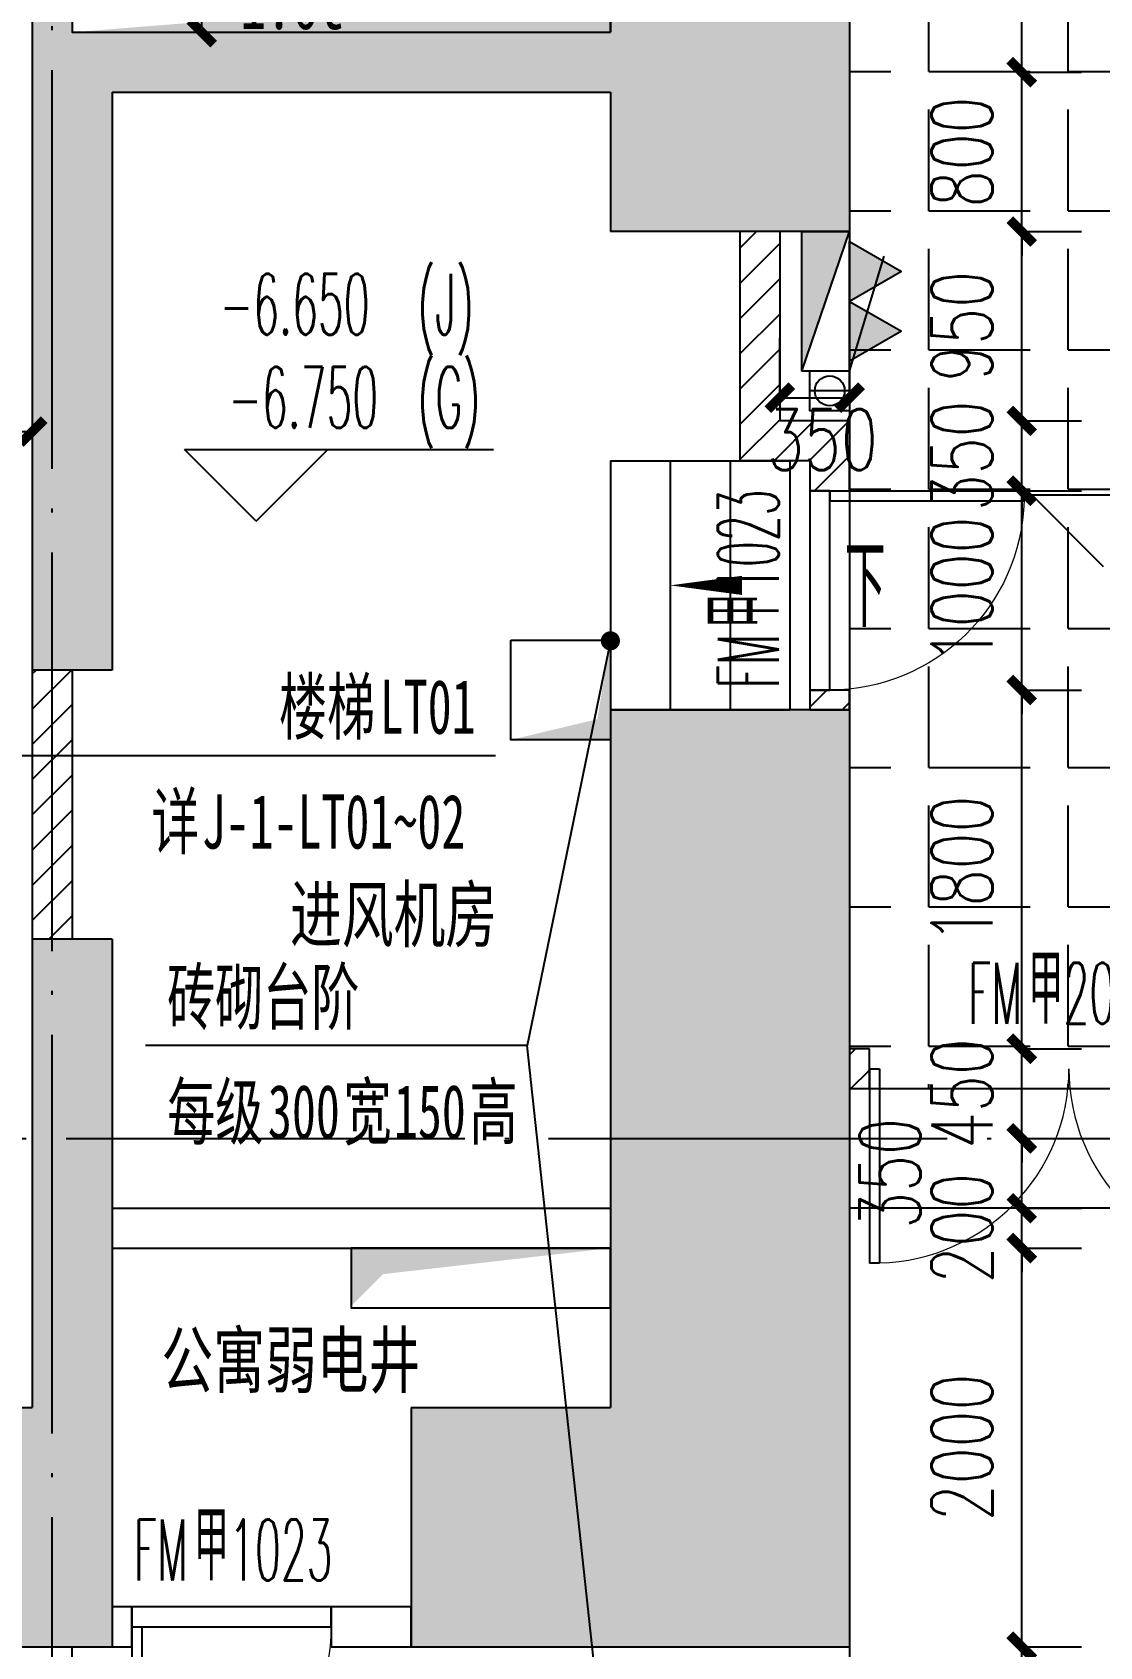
# Model space of a CAD drawing. Header units: millimetres. Extents: x 12325263 to 13848842, y -1463133 to 573208.
# Drawn here: x 12571297 to 12576651, y -876837 to -868737 of the extents above; entities that cross this region are included whole.
import ezdxf
from ezdxf.xclip import XClip

# ---------------------------------------------------------------- set-up
doc = ezdxf.new("R2010")
doc.units = ezdxf.units.MM
doc.header["$LTSCALE"] = 1000
doc.header["$XCLIPFRAME"] = 0
doc.linetypes.add('DOTE', pattern=[2.42, 2, -0.2, 0.02, -0.2])
for name, color, linetype in [('#s-灭火器', 20, 'Continuous'), ('A-ANNO-DIMS', 83, 'Continuous'), ('A-ANNO-ELEV', 3, 'Continuous'), ('A-ANNO-IDEN', 2, 'Continuous'), ('A-ANNO-TEXT', 7, 'Continuous'), ('A-AXIS', 16, 'DOTE'), ('A-FLOR-EVTR', 2, 'Continuous'), ('A-WALL', 5, 'Continuous'), ('A-WALL-PATT', 8, 'Continuous'), ('A_WALL(防火墙)', 151, 'Continuous'), ('AXIS', 3, 'Continuous'), ('DIM_SYMB', 3, 'Continuous'), ('DOOR_FIRE', 1, 'Continuous'), ('DOOR_FIRE_TEXT', 7, 'Continuous'), ('EQUIP_消火栓', 7, 'Continuous'), ('PUB_DIM', 83, 'Continuous'), ('PUB_TEXT', 7, 'Continuous'), ('STAIR', 2, 'Continuous'), ('VPIPE-消防高', 3, 'Continuous'), ('WALL', 5, 'Continuous'), ('WALL-SHATCH', 8, 'Continuous'), ('建筑-楼板开洞', 251, 'Continuous'), ('水条件', 1, 'Continuous')]:
    doc.layers.add(name, color=color, linetype=linetype)
doc.styles.add('_TCH_DIM', font='SIMPLEX.shx', dxfattribs={"width": 0.7, "bigfont": 'GBCBIG.shx'})
doc.styles.add('_TCH_DIM_T3', font='SIMPLEX.shx', dxfattribs={"width": 0.705882, "bigfont": 'GBCBIG.shx'})
doc.styles.add('_TCH_WINDOW', font='SIMPLEX', dxfattribs={"width": 0.7, "height": 3.5, "bigfont": 'GBCBIG'})
doc.styles.add('TITXV', font='', dxfattribs={"width": 0.7})
doc.styles.add('宋体', font='', dxfattribs={"width": 0.65})
doc.styles.get('TITXV').set_extended_font_data('SimSun')
doc.styles.get('宋体').set_extended_font_data('SimSun')
doc.dimstyles.new('_TCH_ARCH&&120', dxfattribs={"dimtxt": 306, "dimasz": 120, "dimexe": 300, "dimexo": 360, "dimgap": 147, "dimtad": 1, "dimdec": 0, "dimzin": 0, "dimdsep": 46, "dimtxsty": '_TCH_DIM_T3', "dimblk": 'ARCHTICK', "dimcen": 0.09, "dimclrt": 7, "dimazin": 2, "dimtfac": 1, "dimtdec": 0, "dimtix": 1, "dimtmove": 2, "dimatfit": 3, "dimfxl": 1, "dimfxlon": 1, "dimtolj": 1, "dimtzin": 0, "dimarcsym": 0})
pattern_1 = [(45, (0, 89.76), (-88.388383, 88.388383), [])]

# ---------------------------------------------------------------- blocks, each defined once
blk = doc.blocks.new('adgshg13-A$C7F010FC0')
at = {"layer": 'WALL-SHATCH'}
h = blk.add_hatch(color=256, dxfattribs=at)
h.dxf.hatch_style = 1
h.paths.add_polyline_path([(-60384.2, -16880.9), (-763.2, 197.5), (12587.6, -13153.3), (12587.6, -157996), (-162964.9, -188820.4), (-171262.4, -180522.9), (-171262.4, -31310.9), (-150707.2, -10755.7), (-131860.1, -7980.9), (-99162.4, -7980.9), (-99162.4, -4980.9), (-76620.4, -4980.9), (-70107.7, -16880.9)], flags=16)
h.paths.add_polyline_path([(-60091.2, -16380.9), (-646.9, 646.9), (12987.6, -12987.6), (12987.6, -158331.9), (-163100.6, -189250.4), (-171662.4, -180688.6), (-171662.4, -31145.2), (-150777.9, -10260.7), (-131896.7, -7480.9), (-99562.4, -7480.9), (-99562.4, -4580.9), (-76365.6, -4580.9), (-69907.5, -16380.9)])
blk = doc.blocks.new('A$C4C7A72D3')
at = {"layer": 'WALL', "color": 1}
blk.add_blockref('adgshg13-A$C7F010FC0', (210433, 205503.6), dxfattribs=at)
blk = doc.blocks.new('qlzw')
at = {"layer": 'A-AXIS'}
for p, q in [((12437966.8, 979489.8), (12437966.8, 1082089.8)), ((12411416.8, 1007589.8), (12486866.8, 1007589.8))]:
    blk.add_line(p, q, dxfattribs=at)
blk = doc.blocks.new('asdfdsfds')
at = {"layer": 'A-WALL-PATT'}
for points in [[(-30100, 20550), (-30100, 17150), (-29700, 17050), (-28900, 17150), (-28900, 20550)], [(-33000, 17850), (-33000, 17150), (-32800, 17050), (-32800, 17850)], [(-32800, 17050), (-33000, 17150), (-33000, 13950), (-32600, 13950), (-32600, 16850)], [(-32800, 17050), (-32600, 16850), (-30100, 16850), (-29700, 17050), (-30100, 17150), (-32800, 17150)], [(-29700, 17050), (-30100, 16850), (-30100, 16150), (-28900, 16150), (-28900, 17150)], [(-30100, 13750), (-30100, 10250), (-28900, 9050), (-28900, 13750)], [(-33000, 12600), (-33000, 10250), (-32600, 9050), (-32600, 12600)], [(-35800, 10250), (-37000, 9050), (-32600, 9050), (-33000, 10250)], [(-31100, 9050), (-28900, 9050), (-30100, 10250), (-31100, 10250)]]:
    blk.add_hatch(color=256, dxfattribs=at).paths.add_polyline_path(points)
at = {"layer": 'A-WALL'}
for p, q in [((-30100, 20550), (-30100, 17150)), ((-28900, 20550), (-28900, 17150)), ((-33000, 17850), (-33000, 17150)), ((-32800, 17850), (-32800, 17150)), ((-33000, 17150), (-33000, 13950)), ((-32800, 17150), (-30100, 17150)), ((-28900, 17150), (-28900, 16150)), ((-32600, 16850), (-30100, 16850)), ((-32600, 16850), (-32600, 13950)), ((-30100, 16850), (-30100, 16150)), ((-28900, 16150), (-30100, 16150)), ((-32600, 13950), (-33000, 13950)), ((-30100, 13750), (-30100, 10250)), ((-28900, 13750), (-30100, 13750)), ((-28900, 13750), (-28900, 9050)), ((-33000, 12600), (-33000, 10250)), ((-32600, 12600), (-33000, 12600)), ((-32600, 12600), (-32600, 9050)), ((-35800, 10250), (-33000, 10250)), ((-31100, 10250), (-30100, 10250)), ((-31100, 10250), (-31100, 9050)), ((-37000, 9050), (-32600, 9050)), ((-31100, 9050), (-28900, 9050))]:
    blk.add_line(p, q, dxfattribs=at)
blk = doc.blocks.new('A$C2B363606')
at = {"layer": '建筑-楼板开洞'}
h = blk.add_hatch(color=256, dxfattribs=at)
h.dxf.hatch_style = 1
h.paths.add_polyline_path([(300, 0), (300, 1300), (10.3, 1300), (169.1, 1141.5)])
blk.add_lwpolyline([(300, 0), (300, 1300), (0, 1300), (0, 0)], close=True, dxfattribs=at)
blk = doc.blocks.new('_ArchTick')
at = {"color": 0, "linetype": 'ByBlock', "const_width": 0.4}
blk.add_lwpolyline([(-0.5, -0.5), (0.5, 0.5)], dxfattribs=at)
blk = doc.blocks.new('*D5329')
at = {"layer": 'A-ANNO-DIMS', "color": 0, "lineweight": -2, "transparency": 16777216}
for p, q in [((311.5, 375), (612.5, 375)), ((312.5, -2325), (312.5, 375)), ((311.5, -2325), (612.5, -2325))]:
    blk.add_line(p, q, dxfattribs=at)
at = {"layer": 'Defpoints', "color": 0, "transparency": 16777216}
for p in [(-337.5, 375), (312.5, 375), (-337.5, -2325)]:
    blk.add_point(p, dxfattribs=at)
at = {"layer": 'A-ANNO-DIMS', "color": 0, "lineweight": -2, "transparency": 16777216, "xscale": 120, "yscale": 120, "zscale": 120}
for p, rotation in [((312.5, 375), 90), ((312.5, -2325), 270)]:
    blk.add_blockref('_ArchTick', p, dxfattribs=dict(at, rotation=rotation))
at = {"layer": 'A-ANNO-DIMS', "color": 7, "transparency": 16777216, "insert": (12.5, -975), "char_height": 306, "attachment_point": 5, "rotation": 90, "style": '_TCH_DIM_T3'}
blk.add_mtext('\\A1;2700', dxfattribs=at)
blk = doc.blocks.new('*D5330')
at = {"layer": 'A-ANNO-DIMS', "color": 0, "lineweight": -2, "transparency": 16777216}
for p, q in [((312.5, -2325), (312.5, -2205)), ((311.5, -2325), (612.5, -2325)), ((312.5, -2525), (312.5, -2325)), ((311.5, -2525), (612.5, -2525)), ((312.5, -2525), (312.5, -2645))]:
    blk.add_line(p, q, dxfattribs=at)
at = {"layer": 'Defpoints', "color": 0, "transparency": 16777216}
for p in [(-337.5, -2325), (312.5, -2325), (-337.5, -2525)]:
    blk.add_point(p, dxfattribs=at)
at = {"layer": 'A-ANNO-DIMS', "color": 0, "lineweight": -2, "transparency": 16777216, "xscale": 120, "yscale": 120, "zscale": 120}
for p, rotation in [((312.5, -2325), 270), ((312.5, -2525), 90)]:
    blk.add_blockref('_ArchTick', p, dxfattribs=dict(at, rotation=rotation))
at = {"layer": 'A-ANNO-DIMS', "color": 7, "transparency": 16777216, "insert": (12.5, -2425), "char_height": 306, "attachment_point": 5, "rotation": 90, "style": '_TCH_DIM_T3'}
blk.add_mtext('\\A1;200', dxfattribs=at)
blk = doc.blocks.new('*D5331')
at = {"layer": 'A-ANNO-DIMS', "color": 0, "lineweight": -2, "transparency": 16777216}
for p, q in [((311.5, -2525), (612.5, -2525)), ((312.5, -5225), (312.5, -2525)), ((311.5, -5225), (612.5, -5225))]:
    blk.add_line(p, q, dxfattribs=at)
at = {"layer": 'Defpoints', "color": 0, "transparency": 16777216}
for p in [(-337.5, -2525), (312.5, -2525), (-337.5, -5225)]:
    blk.add_point(p, dxfattribs=at)
at = {"layer": 'A-ANNO-DIMS', "color": 0, "lineweight": -2, "transparency": 16777216, "xscale": 120, "yscale": 120, "zscale": 120}
for p, rotation in [((312.5, -2525), 90), ((312.5, -5225), 270)]:
    blk.add_blockref('_ArchTick', p, dxfattribs=dict(at, rotation=rotation))
at = {"layer": 'A-ANNO-DIMS', "color": 7, "transparency": 16777216, "insert": (12.5, -3875), "char_height": 306, "attachment_point": 5, "rotation": 90, "style": '_TCH_DIM_T3'}
blk.add_mtext('\\A1;2700', dxfattribs=at)
blk = doc.blocks.new('*D5332')
at = {"layer": 'A-ANNO-DIMS', "color": 0, "lineweight": -2, "transparency": 16777216}
for p, q in [((-337.5, -2783.2), (-337.5, -3084.2)), ((-337.5, -2784.2), (2362.5, -2784.2)), ((2362.5, -2783.2), (2362.5, -3084.2))]:
    blk.add_line(p, q, dxfattribs=at)
at = {"layer": 'Defpoints', "color": 0, "transparency": 16777216}
for p in [(-337.5, -2325), (2362.5, -2325), (2362.5, -2784.2)]:
    blk.add_point(p, dxfattribs=at)
at = {"layer": 'A-ANNO-DIMS', "color": 0, "lineweight": -2, "transparency": 16777216, "xscale": 120, "yscale": 120, "zscale": 120, "rotation": 180}
blk.add_blockref('_ArchTick', (-337.5, -2784.2), dxfattribs=at)
at = {"layer": 'A-ANNO-DIMS', "color": 0, "lineweight": -2, "transparency": 16777216, "xscale": 120, "yscale": 120, "zscale": 120}
blk.add_blockref('_ArchTick', (2362.5, -2784.2), dxfattribs=at)
at = {"layer": 'A-ANNO-DIMS', "color": 7, "transparency": 16777216, "insert": (1012.5, -2484.2), "char_height": 306, "attachment_point": 5, "style": '_TCH_DIM_T3'}
blk.add_mtext('\\A1;2700', dxfattribs=at)
blk = doc.blocks.new('管位')
at = {"layer": '水条件'}
blk.add_line((12573126, 675360.4), (12573126, 675160.4), dxfattribs=at)
blk.add_lwpolyline([(12573026, 675360.4), (12573226, 675360.4), (12573226, 675160.4), (12573026, 675160.4)], close=True, dxfattribs=at)
blk = doc.blocks.new('灭火器')
at = {"layer": '#s-灭火器', "ltscale": 1000}
for points in [[(292444.1, 59706.6), (292144.1, 59706.6), (292294.1, 59446.8)], [(292744.1, 59706.6), (292444.1, 59706.6), (292594.1, 59446.8)]]:
    blk.add_hatch(color=256, dxfattribs=at).paths.add_polyline_path(points)
for points in [[(292294.1, 59446.8), (292444.1, 59706.6), (292144.1, 59706.6)], [(292594.1, 59446.8), (292744.1, 59706.6), (292444.1, 59706.6)]]:
    blk.add_lwpolyline(points, close=True, dxfattribs=at)
blk = doc.blocks.new('$TWTSYS$00000508')
for p, q in [((-0.5, 0.5), (0.324, 1.224)), ((-0.5, 0.5), (-0.5, -0.5)), ((-0.5, -0.5), (0.5, 0.5)), ((0.5, 0.5), (-0.5, 0.5)), ((0.5, -0.5), (0.5, 0.5)), ((-0.5, -0.5), (0.5, -0.5))]:
    blk.add_line(p, q)
blk.add_solid([(0.5, -0.5), (0.5, 0.5), (-0.5, -0.5)])
blk = doc.blocks.new('消火栓')
at = {"layer": '#s-灭火器', "rotation": 180.0000000000001}
blk.add_blockref('灭火器', (12864422.1, 734931.8), dxfattribs=at)
at = {"layer": 'EQUIP_消火栓', "xscale": 700, "yscale": 240, "zscale": 700}
blk.add_blockref('$TWTSYS$00000508', (12571977.9, 675105.2), dxfattribs=at)
blk = doc.blocks.new('asdfasfasdfsdf')
at = {"layer": 'VPIPE-消防高'}
blk.add_circle((6700, -1898.8), 75, dxfattribs=at)
at = {"xscale": -1, "rotation": 270}
blk.add_blockref('消火栓', (-668425.2, -12573427.9), dxfattribs=at)
at = {"layer": '水条件', "rotation": 270}
blk.add_blockref('管位', (-668560.4, 12571227.2), dxfattribs=at)
blk = doc.blocks.new('A$C28B03A54')
at = {"layer": '建筑-楼板开洞'}
h = blk.add_hatch(color=256, dxfattribs=at)
h.dxf.hatch_style = 1
h.paths.add_polyline_path([(5700, 3850), (5700, 3350), (5200, 3350), (5634.4, 3453.6)])
blk.add_lwpolyline([(5200, 3850), (5700, 3850), (5700, 3350), (5200, 3350)], close=True, dxfattribs=at)
blk = doc.blocks.new('*D4073')
at = {"layer": 'A-ANNO-DIMS', "color": 0, "lineweight": -2, "transparency": 16777216}
for p, q in [((12575046.8, -870571), (12575046.8, -870270)), ((12575396.8, -870571), (12575396.8, -870270)), ((12575046.8, -870570), (12575396.8, -870570))]:
    blk.add_line(p, q, dxfattribs=at)
at = {"layer": 'Defpoints', "color": 0, "transparency": 16777216}
for p in [(12575396.8, -870570), (12575046.8, -871036.8), (12575396.8, -871036.8)]:
    blk.add_point(p, dxfattribs=at)
at = {"layer": 'A-ANNO-DIMS', "color": 0, "lineweight": -2, "transparency": 16777216, "xscale": 120, "yscale": 120, "zscale": 120, "rotation": 180}
blk.add_blockref('_ArchTick', (12575046.8, -870570), dxfattribs=at)
at = {"layer": 'A-ANNO-DIMS', "color": 0, "lineweight": -2, "transparency": 16777216, "xscale": 120, "yscale": 120, "zscale": 120}
blk.add_blockref('_ArchTick', (12575396.8, -870570), dxfattribs=at)
at = {"layer": 'A-ANNO-DIMS', "color": 7, "transparency": 16777216, "insert": (12575260, -870780), "char_height": 306, "attachment_point": 5, "style": '_TCH_DIM_T3'}
blk.add_mtext('\\A1;350', dxfattribs=at)
blk = doc.blocks.new('*D4143')
at = {"layer": 'A-ANNO-DIMS', "color": 0, "lineweight": -2, "transparency": 16777216}
for p, q in [((12569846.8, -870739), (12569846.8, -871040)), ((12569846.8, -870740), (12571296.8, -870740)), ((12571296.8, -870739), (12571296.8, -871040))]:
    blk.add_line(p, q, dxfattribs=at)
at = {"layer": 'Defpoints', "color": 0, "transparency": 16777216}
for p in [(12569846.8, -870036.8), (12571296.8, -870036.8), (12571296.8, -870740)]:
    blk.add_point(p, dxfattribs=at)
at = {"layer": 'A-ANNO-DIMS', "color": 0, "lineweight": -2, "transparency": 16777216, "xscale": 120, "yscale": 120, "zscale": 120, "rotation": 180}
blk.add_blockref('_ArchTick', (12569846.8, -870740), dxfattribs=at)
at = {"layer": 'A-ANNO-DIMS', "color": 0, "lineweight": -2, "transparency": 16777216, "xscale": 120, "yscale": 120, "zscale": 120}
blk.add_blockref('_ArchTick', (12571296.8, -870740), dxfattribs=at)
at = {"layer": 'A-ANNO-DIMS', "color": 7, "transparency": 16777216, "insert": (12570571.8, -870440), "char_height": 306, "attachment_point": 5, "style": '_TCH_DIM_T3'}
blk.add_mtext('\\A1;1450', dxfattribs=at)
blk = doc.blocks.new('*D4528')
at = {"layer": 'Defpoints', "color": 0, "transparency": 16777216}
for p in [(12575396.8, -867686.8), (12576260, -867686.8), (12575396.8, -868936.8)]:
    blk.add_point(p, dxfattribs=at)
at = {"layer": 'PUB_DIM', "color": 0, "lineweight": -2, "transparency": 16777216}
for p, q in [((12576259, -867686.8), (12576560, -867686.8)), ((12576260, -868936.8), (12576260, -867686.8)), ((12576259, -868936.8), (12576560, -868936.8))]:
    blk.add_line(p, q, dxfattribs=at)
at = {"layer": 'PUB_DIM', "color": 0, "lineweight": -2, "transparency": 16777216, "xscale": 120, "yscale": 120, "zscale": 120}
for p, rotation in [((12576260, -867686.8), 90), ((12576260, -868936.8), 270)]:
    blk.add_blockref('_ArchTick', p, dxfattribs=dict(at, rotation=rotation))
at = {"layer": 'PUB_DIM', "color": 7, "transparency": 16777216, "insert": (12575960, -868311.8), "char_height": 306, "attachment_point": 5, "rotation": 90, "style": '_TCH_DIM_T3'}
blk.add_mtext('\\A1;1250', dxfattribs=at)
blk = doc.blocks.new('*D4529')
at = {"layer": 'Defpoints', "color": 0, "transparency": 16777216}
for p in [(12575396.8, -868936.8), (12576260, -868936.8), (12575396.8, -869736.8)]:
    blk.add_point(p, dxfattribs=at)
at = {"layer": 'PUB_DIM', "color": 0, "lineweight": -2, "transparency": 16777216}
for p, q in [((12576260, -868936.8), (12576260, -868816.8)), ((12576259, -868936.8), (12576560, -868936.8)), ((12576260, -869736.8), (12576260, -868936.8)), ((12576259, -869736.8), (12576560, -869736.8)), ((12576260, -869736.8), (12576260, -869856.8))]:
    blk.add_line(p, q, dxfattribs=at)
at = {"layer": 'PUB_DIM', "color": 0, "lineweight": -2, "transparency": 16777216, "xscale": 120, "yscale": 120, "zscale": 120}
for p, rotation in [((12576260, -868936.8), 270), ((12576260, -869736.8), 90)]:
    blk.add_blockref('_ArchTick', p, dxfattribs=dict(at, rotation=rotation))
at = {"layer": 'PUB_DIM', "color": 7, "transparency": 16777216, "insert": (12575960, -869336.8), "char_height": 306, "attachment_point": 5, "rotation": 90, "style": '_TCH_DIM_T3'}
blk.add_mtext('\\A1;800', dxfattribs=at)
blk = doc.blocks.new('*D4530')
at = {"layer": 'Defpoints', "color": 0, "transparency": 16777216}
for p in [(12575396.8, -869736.8), (12576260, -869736.8), (12575396.8, -870686.8)]:
    blk.add_point(p, dxfattribs=at)
at = {"layer": 'PUB_DIM', "color": 0, "lineweight": -2, "transparency": 16777216}
for p, q in [((12576259, -869736.8), (12576560, -869736.8)), ((12576260, -870686.8), (12576260, -869736.8)), ((12576259, -870686.8), (12576560, -870686.8))]:
    blk.add_line(p, q, dxfattribs=at)
at = {"layer": 'PUB_DIM', "color": 0, "lineweight": -2, "transparency": 16777216, "xscale": 120, "yscale": 120, "zscale": 120}
for p, rotation in [((12576260, -869736.8), 90), ((12576260, -870686.8), 270)]:
    blk.add_blockref('_ArchTick', p, dxfattribs=dict(at, rotation=rotation))
at = {"layer": 'PUB_DIM', "color": 7, "transparency": 16777216, "insert": (12575960, -870211.8), "char_height": 306, "attachment_point": 5, "rotation": 90, "style": '_TCH_DIM_T3'}
blk.add_mtext('\\A1;950', dxfattribs=at)
blk = doc.blocks.new('*D4531')
at = {"layer": 'Defpoints', "color": 0, "transparency": 16777216}
for p in [(12575396.8, -870686.8), (12576260, -870686.8), (12575396.8, -871036.8)]:
    blk.add_point(p, dxfattribs=at)
at = {"layer": 'PUB_DIM', "color": 0, "lineweight": -2, "transparency": 16777216}
for p, q in [((12576260, -870686.8), (12576260, -870566.8)), ((12576259, -870686.8), (12576560, -870686.8)), ((12576260, -871036.8), (12576260, -870686.8)), ((12576259, -871036.8), (12576560, -871036.8)), ((12576260, -871036.8), (12576260, -871156.8))]:
    blk.add_line(p, q, dxfattribs=at)
at = {"layer": 'PUB_DIM', "color": 0, "lineweight": -2, "transparency": 16777216, "xscale": 120, "yscale": 120, "zscale": 120}
for p, rotation in [((12576260, -870686.8), 270), ((12576260, -871036.8), 90)]:
    blk.add_blockref('_ArchTick', p, dxfattribs=dict(at, rotation=rotation))
at = {"layer": 'PUB_DIM', "color": 7, "transparency": 16777216, "insert": (12575960, -870861.8), "char_height": 306, "attachment_point": 5, "rotation": 90, "style": '_TCH_DIM_T3'}
blk.add_mtext('\\A1;350', dxfattribs=at)
blk = doc.blocks.new('*D4532')
at = {"layer": 'Defpoints', "color": 0, "transparency": 16777216}
for p in [(12575396.8, -871036.8), (12576260, -871036.8), (12575396.8, -872036.8)]:
    blk.add_point(p, dxfattribs=at)
at = {"layer": 'PUB_DIM', "color": 0, "lineweight": -2, "transparency": 16777216}
for p, q in [((12576260, -871036.8), (12576260, -870916.8)), ((12576259, -871036.8), (12576560, -871036.8)), ((12576260, -872036.8), (12576260, -871036.8)), ((12576259, -872036.8), (12576560, -872036.8)), ((12576260, -872036.8), (12576260, -872156.8))]:
    blk.add_line(p, q, dxfattribs=at)
at = {"layer": 'PUB_DIM', "color": 0, "lineweight": -2, "transparency": 16777216, "xscale": 120, "yscale": 120, "zscale": 120}
for p, rotation in [((12576260, -871036.8), 270), ((12576260, -872036.8), 90)]:
    blk.add_blockref('_ArchTick', p, dxfattribs=dict(at, rotation=rotation))
at = {"layer": 'PUB_DIM', "color": 7, "transparency": 16777216, "insert": (12575960, -871536.8), "char_height": 306, "attachment_point": 5, "rotation": 90, "style": '_TCH_DIM_T3'}
blk.add_mtext('\\A1;1000', dxfattribs=at)
blk = doc.blocks.new('*D4533')
at = {"layer": 'Defpoints', "color": 0, "transparency": 16777216}
for p in [(12575396.8, -872036.8), (12576260, -872036.8), (12575396.8, -873836.8)]:
    blk.add_point(p, dxfattribs=at)
at = {"layer": 'PUB_DIM', "color": 0, "lineweight": -2, "transparency": 16777216}
for p, q in [((12576259, -872036.8), (12576560, -872036.8)), ((12576260, -873836.8), (12576260, -872036.8)), ((12576259, -873836.8), (12576560, -873836.8))]:
    blk.add_line(p, q, dxfattribs=at)
at = {"layer": 'PUB_DIM', "color": 0, "lineweight": -2, "transparency": 16777216, "xscale": 120, "yscale": 120, "zscale": 120}
for p, rotation in [((12576260, -872036.8), 90), ((12576260, -873836.8), 270)]:
    blk.add_blockref('_ArchTick', p, dxfattribs=dict(at, rotation=rotation))
at = {"layer": 'PUB_DIM', "color": 7, "transparency": 16777216, "insert": (12575960, -872936.8), "char_height": 306, "attachment_point": 5, "rotation": 90, "style": '_TCH_DIM_T3'}
blk.add_mtext('\\A1;1800', dxfattribs=at)
blk = doc.blocks.new('*D4534')
at = {"layer": 'Defpoints', "color": 0, "transparency": 16777216}
for p in [(12575396.8, -873836.8), (12576260, -873836.8), (12575396.8, -874286.8)]:
    blk.add_point(p, dxfattribs=at)
at = {"layer": 'PUB_DIM', "color": 0, "lineweight": -2, "transparency": 16777216}
for p, q in [((12576260, -873836.8), (12576260, -873716.8)), ((12576259, -873836.8), (12576560, -873836.8)), ((12576260, -874286.8), (12576260, -873836.8)), ((12576259, -874286.8), (12576560, -874286.8)), ((12576260, -874286.8), (12576260, -874406.8))]:
    blk.add_line(p, q, dxfattribs=at)
at = {"layer": 'PUB_DIM', "color": 0, "lineweight": -2, "transparency": 16777216, "xscale": 120, "yscale": 120, "zscale": 120}
for p, rotation in [((12576260, -873836.8), 270), ((12576260, -874286.8), 90)]:
    blk.add_blockref('_ArchTick', p, dxfattribs=dict(at, rotation=rotation))
at = {"layer": 'PUB_DIM', "color": 7, "transparency": 16777216, "insert": (12575960, -874061.8), "char_height": 306, "attachment_point": 5, "rotation": 90, "style": '_TCH_DIM_T3'}
blk.add_mtext('\\A1;450', dxfattribs=at)
blk = doc.blocks.new('*D4535')
at = {"layer": 'Defpoints', "color": 0, "transparency": 16777216}
for p in [(12575396.8, -874286.8), (12576260, -874286.8), (12575396.8, -874636.8)]:
    blk.add_point(p, dxfattribs=at)
at = {"layer": 'PUB_DIM', "color": 0, "lineweight": -2, "transparency": 16777216}
for p, q in [((12576259, -874286.8), (12576560, -874286.8)), ((12576260, -874636.8), (12576260, -874286.8)), ((12576259, -874636.8), (12576560, -874636.8))]:
    blk.add_line(p, q, dxfattribs=at)
at = {"layer": 'PUB_DIM', "color": 0, "lineweight": -2, "transparency": 16777216, "xscale": 120, "yscale": 120, "zscale": 120}
for p, rotation in [((12576260, -874286.8), 90), ((12576260, -874636.8), 270)]:
    blk.add_blockref('_ArchTick', p, dxfattribs=dict(at, rotation=rotation))
at = {"layer": 'PUB_DIM', "color": 7, "transparency": 16777216, "insert": (12575600, -874461.8), "char_height": 306, "attachment_point": 5, "rotation": 90, "style": '_TCH_DIM_T3'}
blk.add_mtext('\\A1;350', dxfattribs=at)
blk = doc.blocks.new('*D4536')
at = {"layer": 'Defpoints', "color": 0, "transparency": 16777216}
for p in [(12575396.8, -874636.8), (12576260, -874636.8), (12575396.8, -874836.8)]:
    blk.add_point(p, dxfattribs=at)
at = {"layer": 'PUB_DIM', "color": 0, "lineweight": -2, "transparency": 16777216}
for p, q in [((12576260, -874636.8), (12576260, -874516.8)), ((12576259, -874636.8), (12576560, -874636.8)), ((12576260, -874836.8), (12576260, -874636.8)), ((12576259, -874836.8), (12576560, -874836.8)), ((12576260, -874836.8), (12576260, -874956.8))]:
    blk.add_line(p, q, dxfattribs=at)
at = {"layer": 'PUB_DIM', "color": 0, "lineweight": -2, "transparency": 16777216, "xscale": 120, "yscale": 120, "zscale": 120}
for p, rotation in [((12576260, -874636.8), 270), ((12576260, -874836.8), 90)]:
    blk.add_blockref('_ArchTick', p, dxfattribs=dict(at, rotation=rotation))
at = {"layer": 'PUB_DIM', "color": 7, "transparency": 16777216, "insert": (12575960, -874736.8), "char_height": 306, "attachment_point": 5, "rotation": 90, "style": '_TCH_DIM_T3'}
blk.add_mtext('\\A1;200', dxfattribs=at)
blk = doc.blocks.new('*D4537')
at = {"layer": 'Defpoints', "color": 0, "transparency": 16777216}
for p in [(12575396.8, -874836.8), (12576260, -874836.8), (12575396.8, -876836.8)]:
    blk.add_point(p, dxfattribs=at)
at = {"layer": 'PUB_DIM', "color": 0, "lineweight": -2, "transparency": 16777216}
for p, q in [((12576259, -874836.8), (12576560, -874836.8)), ((12576260, -876836.8), (12576260, -874836.8)), ((12576259, -876836.8), (12576560, -876836.8))]:
    blk.add_line(p, q, dxfattribs=at)
at = {"layer": 'PUB_DIM', "color": 0, "lineweight": -2, "transparency": 16777216, "xscale": 120, "yscale": 120, "zscale": 120}
for p, rotation in [((12576260, -874836.8), 90), ((12576260, -876836.8), 270)]:
    blk.add_blockref('_ArchTick', p, dxfattribs=dict(at, rotation=rotation))
at = {"layer": 'PUB_DIM', "color": 7, "transparency": 16777216, "insert": (12575960, -875836.8), "char_height": 306, "attachment_point": 5, "rotation": 90, "style": '_TCH_DIM_T3'}
blk.add_mtext('\\A1;2000', dxfattribs=at)
blk = doc.blocks.new('*D4538')
at = {"layer": 'Defpoints', "color": 0, "transparency": 16777216}
for p in [(12575396.8, -876836.8), (12576260, -876836.8), (12575396.8, -878536.8)]:
    blk.add_point(p, dxfattribs=at)
at = {"layer": 'PUB_DIM', "color": 0, "lineweight": -2, "transparency": 16777216}
for p, q in [((12576259, -876836.8), (12576560, -876836.8)), ((12576260, -878536.8), (12576260, -876836.8)), ((12576259, -878536.8), (12576560, -878536.8))]:
    blk.add_line(p, q, dxfattribs=at)
at = {"layer": 'PUB_DIM', "color": 0, "lineweight": -2, "transparency": 16777216, "xscale": 120, "yscale": 120, "zscale": 120}
for p, rotation in [((12576260, -876836.8), 90), ((12576260, -878536.8), 270)]:
    blk.add_blockref('_ArchTick', p, dxfattribs=dict(at, rotation=rotation))
at = {"layer": 'PUB_DIM', "color": 7, "transparency": 16777216, "insert": (12575960, -877686.8), "char_height": 306, "attachment_point": 5, "rotation": 90, "style": '_TCH_DIM_T3'}
blk.add_mtext('\\A1;1700', dxfattribs=at)
blk = doc.blocks.new('$DorLib2D$00000001')
for p, q in [((0.45, 0.975), (0.5, 0.975)), ((0.45, 0), (0.45, 0.975)), ((0.5, 0), (0.5, 0.975)), ((0.5, 0), (0.45, 0))]:
    blk.add_line(p, q)
at = {"lineweight": 13}
blk.add_arc((0.475, 0), 0.975, 91.46928, 180, dxfattribs=at)
blk = doc.blocks.new('$DorLib2D$00000002')
for p, q in [((-0.5, 0), (-0.5, 0.4875)), ((-0.475, 0.4875), (-0.5, 0.4875)), ((-0.475, 0), (-0.475, 0.4875)), ((0.475, 0), (0.475, 0.4875)), ((0.475, 0.4875), (0.5, 0.4875)), ((0.5, 0), (0.5, 0.4875)), ((-0.5, 0), (-0.475, 0)), ((0.5, 0), (0.475, 0))]:
    blk.add_line(p, q)
at = {"lineweight": 13}
for centre, start, end in [((-0.4875, 0), 0, 88.5307), ((0.4875, 0), 91.4693, 180)]:
    blk.add_arc(centre, 0.4875, start, end, dxfattribs=at)
blk = doc.blocks.new('asdfadsgdsfgf')
at = {"layer": '建筑-楼板开洞'}
h = blk.add_hatch(color=256, dxfattribs=at)
h.dxf.hatch_style = 1
h.paths.add_polyline_path([(2362.5, 375), (2362.5, -2325), (-337.5, -2325), (2162.5, -2125)])
h = blk.add_hatch(color=256, dxfattribs=at)
h.dxf.hatch_style = 1
h.paths.add_polyline_path([(2362.5, -2525), (2362.5, -5225), (-337.5, -5225), (2162.5, -5025)])
at = {"layer": 'A-FLOR-EVTR'}
for p, q in [((1850, 0), (0, 0)), ((0, 0), (0, -1950)), ((1850, 0), (0, -1950)), ((0, 0), (1850, -1950)), ((1850, -1950), (1850, 0)), ((2125, -275), (1987.5, -275)), ((1987.5, -275), (1987.5, -1675)), ((2125, -1675), (2125, -275)), ((1987.5, -1675), (2125, -1675)), ((0, -1950), (1850, -1950)), ((1850, -2900), (0, -2900)), ((0, -2900), (0, -4850)), ((1850, -2900), (0, -4850)), ((0, -2900), (1850, -4850)), ((1850, -4850), (1850, -2900)), ((2125, -3175), (1987.5, -3175)), ((1987.5, -3175), (1987.5, -4575)), ((2125, -4575), (2125, -3175)), ((1987.5, -4575), (2125, -4575)), ((0, -4850), (1850, -4850))]:
    blk.add_line(p, q, dxfattribs=at)
for points in [[(2362.5, -2325), (2362.5, 375), (-337.5, 375), (-337.5, -2325)], [(2362.5, -5225), (2362.5, -2525), (-337.5, -2525), (-337.5, -5225)]]:
    blk.add_lwpolyline(points, close=True, dxfattribs=at)
at = {"layer": 'A-ANNO-TEXT', "style": 'TITXV', "width": 0.7}
for s, p in [('DT-X-1', (506.2, -335.2)), ('消防电梯', (506.2, -735.2)), ('/', (1595, -735.2)), ('无障碍电梯', (506.2, -1135.2)), ('2700', (506.2, -1535.2)), ('×', (1050.6, -1535.2)), ('2700', (1322.8, -1535.2)), ('5m/s', (506.2, -1935.2)), ('1.6t', (506.2, -2335.2)), ('DT-X-2', (506.2, -3209)), ('消防电梯', (506.2, -3609)), ('/', (506.2, -4009)), ('无障碍电梯', (642.3, -4009)), ('2700', (506.2, -4409)), ('×', (1050.6, -4409)), ('2700', (1322.8, -4409)), ('5m/s', (506.2, -4809)), ('1.6t', (506.2, -5209))]:
    blk.add_text(s, height=271.9, dxfattribs=at).set_placement(p)
at = {"layer": 'A-ANNO-DIMS'}
for p1, p2, distance, picture, middle in [((-337.5, -2325), (-337.5, 375), -650, '*D5329', (12.5, -975)), ((-337.5, -2525), (-337.5, -2325), -650, '*D5330', (12.5, -2425)), ((-337.5, -2325), (2362.5, -2325), -459.2, '*D5332', (1012.5, -2484.2)), ((-337.5, -5225), (-337.5, -2525), -650, '*D5331', (12.5, -3875))]:
    dim = blk.add_aligned_dim(p1=p1, p2=p2, distance=distance, dimstyle='_TCH_ARCH&&120', dxfattribs=at)
    dim.commit()
    dim.dimension.update_dxf_attribs({"geometry": picture, "text_midpoint": middle})

msp = doc.modelspace()

# ---------------------------------------------------------------- block references
ref = msp.add_blockref('A$C4C7A72D3', (12385714.9, -906209.5), dxfattribs=dict(rotation=350.041249254255))
XClip(ref).set_block_clipping_path([(223442.8584877662, 85923.1187333744), (220542.7961432356, 85923.1422391906), (220542.8579492103, 89292.823275506), (211526.9150355905, 89292.8101311298), (210631.4331447985, 94392.8080583527), (206113.3685902953, 94392.8025418455), (206001.4315187763, 95030.3127344656), (204376.2826588508, 94744.9613686837), (203364.4570056833, 100506.9030052917), (197947.3947122637, 99555.7482674252), (192482.3428474721, 130679.4765393781), (190118.7804593667, 130264.4504016289), (191623.4071957469, 121695.6427078634), (177046.6486519482, 119136.2011700841), (175707.6223907359, 126760.8483765714), (173902.988371335, 128026.4039125028), (169528.3854461554, 127258.2903269802), (169070.0967394859, 129868.3614864857), (163308.2517458182, 128856.6693391807), (163766.52659606, 126246.6171700556), (159679.1795131005, 125528.9180921423), (170669.6888374612, 62935.797914044), (167222.1989369914, 62330.4650948944), (167939.7759490944, 58243.6808593175), (171386.9528796654, 58848.2912487988), (172857.0656793863, 50477.0032648193), (165962.5026008021, 49266.4230898353), (168037.7813034765, 37447.1796448426), (140649.9584970828, 32638.2390106404), (115387.9799239188, 28202.5781787895), (95598.7254695911, 140907.4332163476), (226939.476109907, 163968.8668500402), (240128.6952811591, 88852.8973128139)])

# ---------------------------------------------------------------- next in the draw order: hatches: boundary and pattern name
at = {"layer": 'A-WALL-PATT'}
h = msp.add_hatch(dxfattribs=at)
h.set_pattern_fill('普通砖', color=256, scale=50, style=0)
h.set_pattern_definition(pattern_1)
h.paths.add_polyline_path([(12574846.8, -869736.8), (12574846.8, -870886.8), (12575046.8, -870686.8), (12575046.8, -869736.8)])
h = msp.add_hatch(dxfattribs=at)
h.set_pattern_fill('普通砖', color=256, scale=50, style=0)
h.set_pattern_definition(pattern_1)
h.paths.add_polyline_path([(12575196.8, -870886.8), (12575396.8, -870686.8), (12575046.8, -870686.8), (12574846.8, -870886.8)])
h = msp.add_hatch(dxfattribs=at)
h.set_pattern_fill('普通砖', color=256, scale=50, style=0)
h.set_pattern_definition(pattern_1)
h.paths.add_polyline_path([(12575196.8, -870886.8), (12575196.8, -871036.8), (12575396.8, -871036.8), (12575396.8, -870686.8)])
h = msp.add_hatch(dxfattribs=at)
h.set_pattern_fill('普通砖', color=256, scale=50, style=0)
h.set_pattern_definition(pattern_1)
h.paths.add_polyline_path([(12571296.8, -871936.8), (12571296.8, -873286.8), (12571496.8, -873286.8), (12571496.8, -871936.8)])
h = msp.add_hatch(dxfattribs=at)
h.set_pattern_fill('普通砖', color=256, scale=50, style=0)
h.set_pattern_definition(pattern_1)
h.paths.add_polyline_path([(12575396.8, -872136.8), (12575396.8, -872036.8), (12575196.8, -872036.8), (12575196.8, -872136.8)])
h = msp.add_hatch(dxfattribs=at)
h.set_pattern_fill('普通砖', color=256, scale=50, style=0)
h.set_pattern_definition(pattern_1)
h.paths.add_polyline_path([(12575396.8, -874036.8), (12575496.8, -874036.8), (12575496.8, -873836.8), (12575396.8, -873836.8)])
at = {"layer": '建筑-楼板开洞'}
h = msp.add_hatch(dxfattribs=at)
h.set_pattern_fill('ANGLE', color=256, scale=200)
h.set_pattern_definition([(0, (0, 0), (0, 698.5), [508, -190.5]), (90, (0, 0), (-698.5, 4e-14), [508, -190.5])])
h.paths.add_polyline_path([(12587146.8, -868486.8), (12575396.8, -868486.8), (12575396.8, -874036.8), (12587146.8, -874036.8)])

# ---------------------------------------------------------------- next in the draw order: linework, layer by layer
at = {"layer": 'A-ANNO-ELEV'}
for p, q in [((12572420, -871190), (12572060, -870830)), ((12572060, -870830), (12573610.1, -870830)), ((12572420, -871190), (12572780, -870830)), ((12576670, -871418.1), (12576310, -871058.1)), ((12576310, -871058.1), (12577860.1, -871058.1))]:
    msp.add_line(p, q, dxfattribs=at)
at = {"layer": 'A-ANNO-IDEN'}
for p, q in [((12570980, -872364.5), (12572020.7, -872364.5)), ((12572020.7, -872364.5), (12573619.8, -872364.5))]:
    msp.add_line(p, q, dxfattribs=at)
at = {"layer": 'A-WALL'}
for p, q in [((12571696.8, -874636.8), (12574196.8, -874636.8)), ((12571696.8, -874636.8), (12571696.8, -874836.8)), ((12574196.8, -874636.8), (12574196.8, -874836.8)), ((12571696.8, -874836.8), (12574196.8, -874836.8)), ((12571796.8, -876636.8), (12571696.8, -876636.8)), ((12571696.8, -876636.8), (12571696.8, -876836.8)), ((12571796.8, -876836.8), (12571796.8, -876636.8)), ((12573196.8, -876636.8), (12572796.8, -876636.8)), ((12572796.8, -876636.8), (12572796.8, -876836.8)), ((12573196.8, -876836.8), (12573196.8, -876636.8)), ((12571296.8, -876836.8), (12571496.8, -876836.8)), ((12571496.8, -878536.8), (12571496.8, -876836.8)), ((12571696.8, -876836.8), (12571796.8, -876836.8)), ((12572796.8, -876836.8), (12573196.8, -876836.8))]:
    msp.add_line(p, q, dxfattribs=at)
at = {"layer": 'A_WALL(防火墙)'}
for p, q in [((12574846.8, -869736.8), (12574846.8, -870886.8)), ((12575046.8, -869736.8), (12574846.8, -869736.8)), ((12575046.8, -869736.8), (12575046.8, -870686.8)), ((12575396.8, -870686.8), (12575046.8, -870686.8)), ((12575396.8, -871036.8), (12575396.8, -870686.8)), ((12575196.8, -870886.8), (12574846.8, -870886.8)), ((12575196.8, -870886.8), (12575196.8, -871036.8)), ((12575196.8, -871036.8), (12575396.8, -871036.8)), ((12571296.8, -871936.8), (12571296.8, -873286.8)), ((12571496.8, -871936.8), (12571296.8, -871936.8)), ((12571496.8, -871936.8), (12571496.8, -873286.8)), ((12575396.8, -872036.8), (12575196.8, -872036.8)), ((12575196.8, -872036.8), (12575196.8, -872136.8)), ((12575396.8, -872136.8), (12575396.8, -872036.8)), ((12575196.8, -872136.8), (12575396.8, -872136.8)), ((12571496.8, -873286.8), (12571296.8, -873286.8)), ((12575496.8, -873836.8), (12575396.8, -873836.8)), ((12575396.8, -873836.8), (12575396.8, -874036.8)), ((12575496.8, -874036.8), (12575496.8, -873836.8)), ((12575396.8, -874036.8), (12575496.8, -874036.8))]:
    msp.add_line(p, q, dxfattribs=at)
at = {"layer": 'AXIS'}
for p, q in [((12574196.8, -871790), (12573780, -873820)), ((12574196.8, -871790), (12573780, -873820)), ((12573780, -873820), (12571865.2, -873820)), ((12574196.8, -877686.8), (12573780, -873820))]:
    msp.add_line(p, q, dxfattribs=at)
at = {"layer": 'AXIS', "const_width": 48}
msp.add_lwpolyline([(12574201.6, -871766.5, 1), (12574192, -871813.5, 1)], format="xyb", close=True, dxfattribs=at)
msp.add_lwpolyline([(12574201.6, -871766.5, 1), (12574192, -871813.5, 1)], format="xyb", close=True, dxfattribs=at)
at = {"layer": 'DIM_SYMB'}
msp.add_lwpolyline([(12575246.8, -871511.8, 0, 0, 0), (12574496.8, -871511.8, 0, 96, 0), (12574856.8, -871511.8, 0, 0, 0)], format="xyseb", dxfattribs=at)
at = {"layer": 'DOOR_FIRE'}
for points in [[(12575296.8, -871036.8), (12575196.8, -871036.8), (12575196.8, -872036.8), (12575296.8, -872036.8)], [(12572796.8, -876636.8), (12571796.8, -876636.8), (12571796.8, -876736.8), (12572796.8, -876736.8)]]:
    msp.add_lwpolyline(points, close=True, dxfattribs=at)
at = {"layer": 'STAIR'}
for p, q in [((12574196.8, -870886.8), (12575096.8, -870886.8)), ((12574196.8, -870886.8), (12574196.8, -872136.8)), ((12574496.8, -870886.8), (12574496.8, -872136.8)), ((12574796.8, -870886.8), (12574796.8, -872136.8)), ((12575096.8, -870886.8), (12575096.8, -872136.8)), ((12574196.8, -872136.8), (12575096.8, -872136.8))]:
    msp.add_line(p, q, dxfattribs=at)
msp.add_lwpolyline([(12577596.8, -874636.8), (12575396.8, -874636.8), (12575396.8, -880636.8), (12577596.8, -880636.8)], close=True, dxfattribs=at)
at = {"layer": '建筑-楼板开洞'}
msp.add_lwpolyline([(12587146.8, -868486.8), (12575396.8, -868486.8), (12575396.8, -874036.8), (12587146.8, -874036.8)], close=True, dxfattribs=at)

# ---------------------------------------------------------------- next in the draw order: block references
at = {"color": 2}
msp.add_blockref('qlzw', (133430, -1881876.5), dxfattribs=at)
for name, p in [('asdfdsfds', (12604296.8, -885886.8)), ('asdfasfasdfsdf', (12568596.8, -868636.8)), ('asdfadsgdsfgf', (12571834.3, -863511.8)), ('A$C28B03A54', (12568496.8, -875636.8)), ('A$C28B03A54', (12568496.8, -875636.8))]:
    msp.add_blockref(name, p)
at = {"rotation": 90}
msp.add_blockref('A$C2B363606', (12574196.8, -875136.8), dxfattribs=at)
at = {"layer": 'DOOR_FIRE', "zscale": 200}
for name, p, xscale, yscale, rotation in [('$DorLib2D$00000001', (12575296.8, -871536.8), -1000, 1000, 270), ('$DorLib2D$00000002', (12576496.8, -873936.8), 2000, 2000, 179.9999999898498)]:
    msp.add_blockref(name, p, dxfattribs=dict(at, xscale=xscale, yscale=yscale, rotation=rotation))
at = {"layer": 'DOOR_FIRE', "xscale": -1000, "yscale": -1000, "zscale": 200}
msp.add_blockref('$DorLib2D$00000001', (12572296.8, -876736.8), dxfattribs=at)

# ---------------------------------------------------------------- next in the draw order: texts
at = {"layer": 'A-ANNO-TEXT'}
for s, height, style, width, p in [('(J)', 306, '_TCH_DIM', 0.494118, (12573228.2, -870254)), ('-6.650', 306, '_TCH_DIM', 0.494118, (12572237, -870254)), ('-6.750', 306, '_TCH_DIM', 0.494118, (12572280.2, -870722)), ('(G)', 306, '_TCH_DIM', 0.494118, (12573228.2, -870722)), ('楼梯', 271.9, '宋体', 0.65, (12572534.3, -872256.5)), ('LT01', 271.9, '宋体', 0.65, (12573039.8, -872256.5)), ('详', 271.9, '宋体', 0.65, (12571893.5, -872832.5)), ('J-1-LT01~02', 271.899, '宋体', 0.65, (12572146.3, -872832.5)), ('进风机房', 271.9, 'TITXV', 0.7, (12572590, -873298.5)), ('公寓弱电井', 271.9, 'TITXV', 0.7, (12571944.7, -875534.3))]:
    msp.add_text(s, height=height, dxfattribs=dict(at, style=style, width=width)).set_placement(p)
at = {"layer": 'DOOR_FIRE_TEXT', "style": '_TCH_WINDOW'}
for s, height, rotation, width, p in [('1023', 306, 90, 0.494118, (12575040.9, -871549.1)), ('甲', 347.2, 90, 0.7, (12575040.9, -871726.1)), ('FM', 306, 90, 0.494118, (12575040.9, -872028.5)), ('FM', 306, 360, 0.494118, (12575990.7, -873710.9)), ('甲', 347.2, 360, 0.7, (12576293.1, -873710.9)), ('2023', 306, 360, 0.494118, (12576470.1, -873710.9))]:
    msp.add_text(s, height=height, rotation=rotation, dxfattribs=dict(at, width=width)).set_placement(p)
for s, height, width, p in [('甲', 347.2, 0.7, (12572107.6, -876504.3)), ('FM', 306, 0.494118, (12571805.2, -876504.3)), ('1023', 306, 0.494118, (12572284.5, -876504.3))]:
    msp.add_text(s, height=height, dxfattribs=dict(at, width=width)).set_placement(p)
at = {"layer": 'PUB_TEXT'}
for s, height, style, width, p in [('下', 405.1, '_TCH_DIM', 0.7, (12575372.8, -871721.8)), ('砖砌台阶', 271.9, '宋体', 0.65, (12571973.2, -873712)), ('每级', 271.9, '宋体', 0.65, (12571973.2, -874288)), ('宽', 271.9, '宋体', 0.65, (12572857.9, -874288)), ('高', 271.9, '宋体', 0.65, (12573489.8, -874288)), ('300', 271.9, '宋体', 0.65, (12572478.8, -874288)), ('150', 271.9, '宋体', 0.65, (12573110.7, -874288))]:
    msp.add_text(s, height=height, dxfattribs=dict(at, style=style, width=width)).set_placement(p)

# ---------------------------------------------------------------- next in the draw order: dimensions: what is measured, and where the dimension line sits
at = {"layer": 'A-ANNO-DIMS'}
dim = msp.add_aligned_dim(p1=(12569846.8, -870036.8), p2=(12571296.8, -870036.8), distance=-703.2, dimstyle='_TCH_ARCH&&120', dxfattribs=at)
dim.commit()
dim.dimension.update_dxf_attribs({"geometry": '*D4143', "text_midpoint": (12570571.8, -870440)})
dim = msp.add_linear_dim(base=(12575396.8, -870570), p1=(12575046.8, -871036.8), p2=(12575396.8, -871036.8), angle=0, dimstyle='_TCH_ARCH&&120', dxfattribs=at)
dim.commit()
dim.dimension.update_dxf_attribs({"geometry": '*D4073', "text_midpoint": (12575260, -870780), "dimtype": 129})
at = {"layer": 'PUB_DIM'}
for p1, p2, picture, middle in [((12575396.8, -868936.8), (12575396.8, -867686.8), '*D4528', (12575960, -868311.8)), ((12575396.8, -869736.8), (12575396.8, -868936.8), '*D4529', (12575960, -869336.8)), ((12575396.8, -870686.8), (12575396.8, -869736.8), '*D4530', (12575960, -870211.8)), ((12575396.8, -871036.8), (12575396.8, -870686.8), '*D4531', (12575960, -870861.8)), ((12575396.8, -872036.8), (12575396.8, -871036.8), '*D4532', (12575960, -871536.8)), ((12575396.8, -873836.8), (12575396.8, -872036.8), '*D4533', (12575960, -872936.8)), ((12575396.8, -874286.8), (12575396.8, -873836.8), '*D4534', (12575960, -874061.8)), ((12575396.8, -874836.8), (12575396.8, -874636.8), '*D4536', (12575960, -874736.8)), ((12575396.8, -876836.8), (12575396.8, -874836.8), '*D4537', (12575960, -875836.8)), ((12575396.8, -878536.8), (12575396.8, -876836.8), '*D4538', (12575960, -877686.8))]:
    dim = msp.add_aligned_dim(p1=p1, p2=p2, distance=-863.2, dimstyle='_TCH_ARCH&&120', dxfattribs=at)
    dim.commit()
    dim.dimension.update_dxf_attribs({"geometry": picture, "text_midpoint": middle})
dim = msp.add_linear_dim(base=(12576260, -874286.8), p1=(12575396.8, -874636.8), p2=(12575396.8, -874286.8), angle=90, dimstyle='_TCH_ARCH&&120', dxfattribs=at)
dim.commit()
dim.dimension.update_dxf_attribs({"geometry": '*D4535', "text_midpoint": (12575600, -874461.8), "dimtype": 129})

doc.saveas('drawing.dxf')
